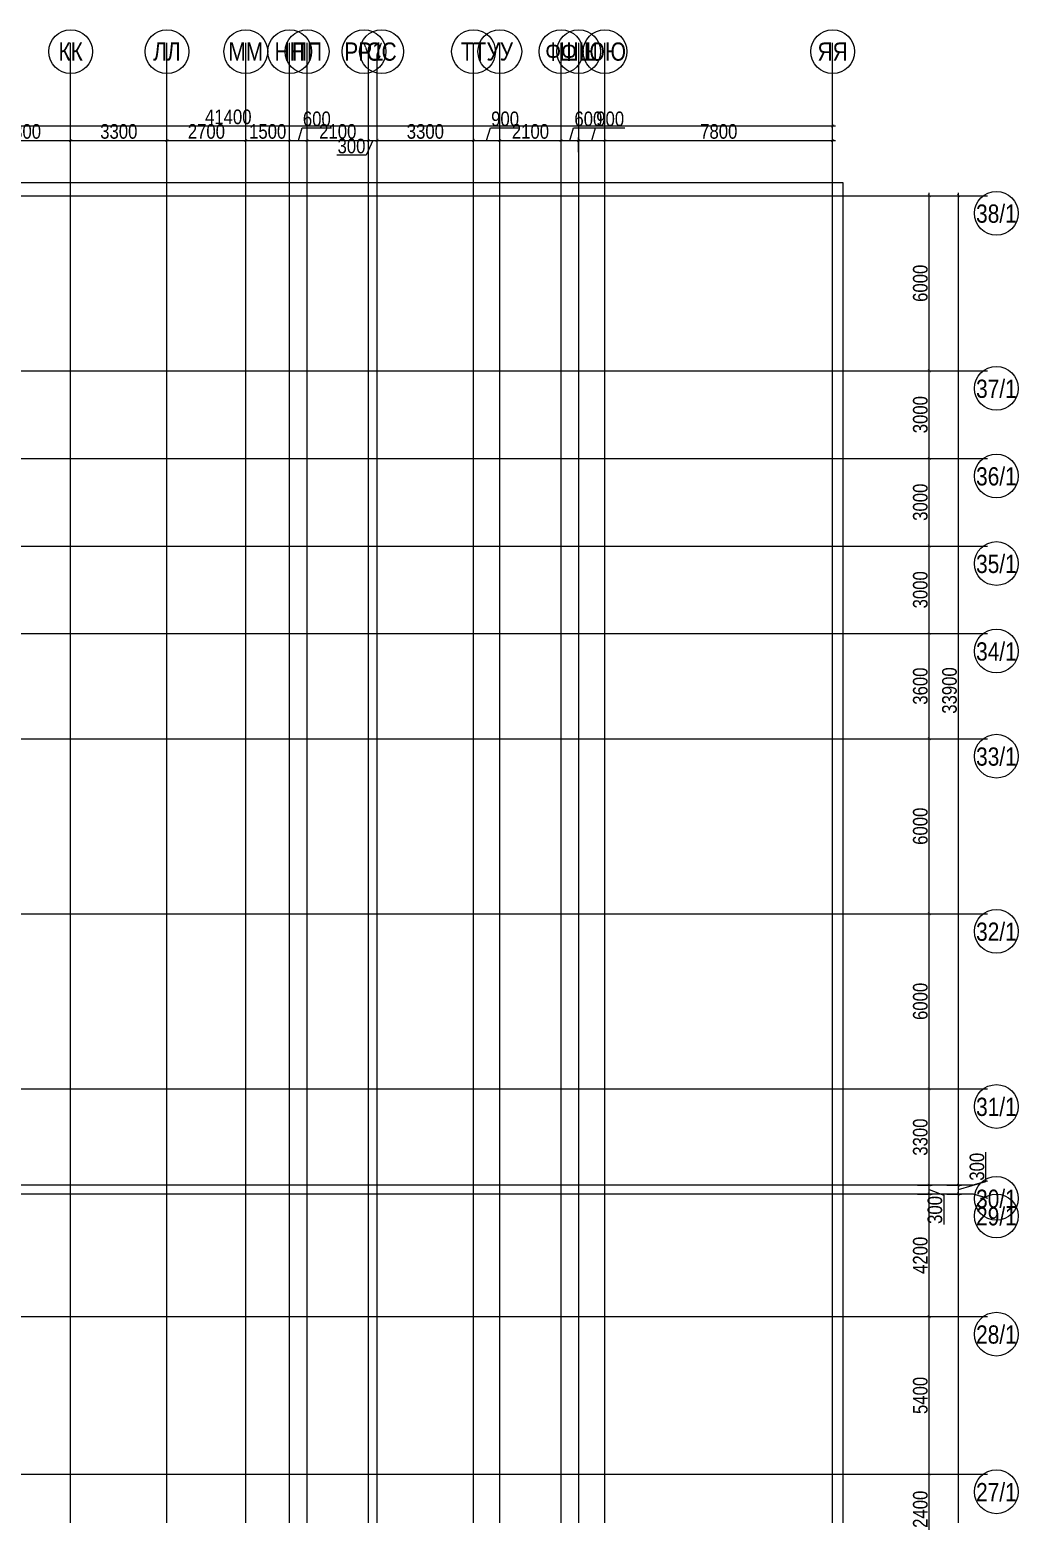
# Model space of a CAD drawing. Header units: millimetres. Extents: x 538266 to 1167394, y 114608 to 637157.
# Drawn here: x 1133532 to 1167394, y 586297 to 637157 of the extents above; entities that cross this region are included whole.
import ezdxf
from ezdxf.enums import TextEntityAlignment as Align

# ---------------------------------------------------------------- set-up
doc = ezdxf.new("R2010")
doc.units = ezdxf.units.MM
doc.linetypes.add('CENTER2', pattern=[28.575, 19.05, -3.175, 3.175, -3.175])
doc.linetypes.add('DASHED', pattern=[19.05, 12.7, -6.35])
doc.layers.get('Defpoints').update_dxf_attribs({"color": 140})
doc.layers.add('АР_Делит', color=120, linetype='Continuous', lineweight=0, plot=False)
doc.layers.add('РД_Оси_100', color=7, linetype='Continuous', lineweight=0, true_color=0x525252)
doc.layers.add('РД_Оси_размер', color=8, linetype='Continuous', lineweight=0)
doc.styles.add('style1', font='ARIALN.TTF')
doc.styles.add('ккк', font='isocpeur.ttf', dxfattribs={"width": 0.85, "oblique": 15})
doc.dimstyles.new('Dim100_ареал', dxfattribs={"dimscale": 100, "dimtxt": 2.5, "dimasz": 1, "dimexe": 1, "dimexo": 1, "dimgap": 0.5, "dimtad": 1, "dimzin": 12, "dimdsep": 46, "dimtxsty": 'style1', "dimblk": 'ARCHTICK', "dimcen": 1, "dimdle": 1, "dimclrd": 256, "dimclre": 256, "dimaunit": 1, "dimadec": 0, "dimazin": 3, "dimtfac": 1, "dimtmove": 1, "dimatfit": 3, "dimldrblk": 'OPEN30', "dimfxl": 4, "dimfxlon": 1, "dimtolj": 1, "dimtzin": 0, "dimlwd": 9, "dimlwe": 9, "dimarcsym": 0})

# ---------------------------------------------------------------- blocks, each defined once
blk = doc.blocks.new('A-iden')
at = {"linetype": 'Continuous', "lineweight": 5}
blk.add_circle((0, -4), 3, dxfattribs=at)
at = {"color": 0, "linetype": 'Continuous', "lineweight": 20, "style": 'ккк', "width": 0.85}
blk.add_attdef('ID', text='', height=8, dxfattribs=at).set_placement((0.31, -3.85), align=Align.MIDDLE_CENTER)
blk = doc.blocks.new('_ArchTick')
at = {"color": 0, "linetype": 'ByBlock', "const_width": 0.15}
blk.add_lwpolyline([(-0.5, -0.5), (0.5, 0.5)], dxfattribs=at)
blk = doc.blocks.new('*D994')
at = {"layer": 'Defpoints', "color": 0, "transparency": 16777216}
for p in [(116910, 90900), (117910, 90900), (116910, 88500)]:
    blk.add_point(p, dxfattribs=at)
at = {"layer": 'РД_Оси_размер', "lineweight": 9, "transparency": 16777216}
for p, q in [((117510, 90900), (118010, 90900)), ((117910, 88400), (117910, 91000)), ((117510, 88500), (118010, 88500))]:
    blk.add_line(p, q, dxfattribs=at)
at = {"layer": 'РД_Оси_размер', "lineweight": 9, "transparency": 16777216, "xscale": 100, "yscale": 100, "zscale": 100}
for p, rotation in [((117910, 90900), 90), ((117910, 88500), 270)]:
    blk.add_blockref('_ArchTick', p, dxfattribs=dict(at, rotation=rotation))
at = {"layer": 'РД_Оси_размер', "color": 0, "transparency": 16777216, "insert": (117605, 89700), "char_height": 500, "attachment_point": 5, "rotation": 90, "style": 'style1'}
blk.add_mtext('\\A1;2400', dxfattribs=at)
blk = doc.blocks.new('_Open30')
at = {"color": 0, "linetype": 'ByBlock', "lineweight": -2}
for p, q in [((-1, 0.27), (0, 0)), ((0, 0), (-1, -0.27)), ((0, 0), (-1, 0))]:
    blk.add_line(p, q, dxfattribs=at)
blk = doc.blocks.new('*D995')
at = {"layer": 'Defpoints', "color": 0, "transparency": 16777216}
for p in [(116910, 96300), (117910, 96300), (116910, 90900)]:
    blk.add_point(p, dxfattribs=at)
at = {"layer": 'РД_Оси_размер', "lineweight": 9, "transparency": 16777216}
for p, q in [((117510, 96300), (118010, 96300)), ((117910, 90800), (117910, 96400)), ((117510, 90900), (118010, 90900))]:
    blk.add_line(p, q, dxfattribs=at)
at = {"layer": 'РД_Оси_размер', "lineweight": 9, "transparency": 16777216, "xscale": 100, "yscale": 100, "zscale": 100}
for p, rotation in [((117910, 96300), 90), ((117910, 90900), 270)]:
    blk.add_blockref('_ArchTick', p, dxfattribs=dict(at, rotation=rotation))
at = {"layer": 'РД_Оси_размер', "color": 0, "transparency": 16777216, "insert": (117605, 93600), "char_height": 500, "attachment_point": 5, "rotation": 90, "style": 'style1'}
blk.add_mtext('\\A1;5400', dxfattribs=at)
blk = doc.blocks.new('*D996')
at = {"layer": 'Defpoints', "color": 0, "transparency": 16777216}
for p in [(116910, 100500), (117910, 100500), (116910, 96300)]:
    blk.add_point(p, dxfattribs=at)
at = {"layer": 'РД_Оси_размер', "lineweight": 9, "transparency": 16777216}
for p, q in [((117510, 100500), (118010, 100500)), ((117910, 96200), (117910, 100600)), ((117510, 96300), (118010, 96300))]:
    blk.add_line(p, q, dxfattribs=at)
at = {"layer": 'РД_Оси_размер', "lineweight": 9, "transparency": 16777216, "xscale": 100, "yscale": 100, "zscale": 100}
for p, rotation in [((117910, 100500), 90), ((117910, 96300), 270)]:
    blk.add_blockref('_ArchTick', p, dxfattribs=dict(at, rotation=rotation))
at = {"layer": 'РД_Оси_размер', "color": 0, "transparency": 16777216, "insert": (117605, 98400), "char_height": 500, "attachment_point": 5, "rotation": 90, "style": 'style1'}
blk.add_mtext('\\A1;4200', dxfattribs=at)
blk = doc.blocks.new('*D997')
at = {"layer": 'Defpoints', "color": 0, "transparency": 16777216}
for p in [(116910, 100800), (117910, 100800), (116910, 100500)]:
    blk.add_point(p, dxfattribs=at)
at = {"layer": 'РД_Оси_размер', "lineweight": 9, "transparency": 16777216}
for p, q in [((117510, 100800), (118010, 100800)), ((117910, 100400), (117910, 100900)), ((117510, 100500), (118010, 100500)), ((117910, 100650), (118410, 100458)), ((118410, 100458), (118410, 99453))]:
    blk.add_line(p, q, dxfattribs=at)
at = {"layer": 'РД_Оси_размер', "lineweight": 9, "transparency": 16777216, "xscale": 100, "yscale": 100, "zscale": 100}
for p, rotation in [((117910, 100800), 90), ((117910, 100500), 270)]:
    blk.add_blockref('_ArchTick', p, dxfattribs=dict(at, rotation=rotation))
at = {"layer": 'РД_Оси_размер', "color": 0, "transparency": 16777216, "insert": (118105, 99955), "char_height": 500, "attachment_point": 5, "rotation": 90, "style": 'style1'}
blk.add_mtext('\\A1;300', dxfattribs=at)
blk = doc.blocks.new('*D998')
at = {"layer": 'Defpoints', "color": 0, "transparency": 16777216}
for p in [(116910, 104100), (117910, 104100), (116910, 100800)]:
    blk.add_point(p, dxfattribs=at)
at = {"layer": 'РД_Оси_размер', "lineweight": 9, "transparency": 16777216}
for p, q in [((117510, 104100), (118010, 104100)), ((117910, 100700), (117910, 104200)), ((117510, 100800), (118010, 100800))]:
    blk.add_line(p, q, dxfattribs=at)
at = {"layer": 'РД_Оси_размер', "lineweight": 9, "transparency": 16777216, "xscale": 100, "yscale": 100, "zscale": 100}
for p, rotation in [((117910, 104100), 90), ((117910, 100800), 270)]:
    blk.add_blockref('_ArchTick', p, dxfattribs=dict(at, rotation=rotation))
at = {"layer": 'РД_Оси_размер', "color": 0, "transparency": 16777216, "insert": (117605, 102450), "char_height": 500, "attachment_point": 5, "rotation": 90, "style": 'style1'}
blk.add_mtext('\\A1;3300', dxfattribs=at)
blk = doc.blocks.new('*D999')
at = {"layer": 'Defpoints', "color": 0, "transparency": 16777216}
for p in [(116910, 110100), (117910, 110100), (116910, 104100)]:
    blk.add_point(p, dxfattribs=at)
at = {"layer": 'РД_Оси_размер', "lineweight": 9, "transparency": 16777216}
for p, q in [((117510, 110100), (118010, 110100)), ((117910, 104000), (117910, 110200)), ((117510, 104100), (118010, 104100))]:
    blk.add_line(p, q, dxfattribs=at)
at = {"layer": 'РД_Оси_размер', "lineweight": 9, "transparency": 16777216, "xscale": 100, "yscale": 100, "zscale": 100}
for p, rotation in [((117910, 110100), 90), ((117910, 104100), 270)]:
    blk.add_blockref('_ArchTick', p, dxfattribs=dict(at, rotation=rotation))
at = {"layer": 'РД_Оси_размер', "color": 0, "transparency": 16777216, "insert": (117605, 107100), "char_height": 500, "attachment_point": 5, "rotation": 90, "style": 'style1'}
blk.add_mtext('\\A1;6000', dxfattribs=at)
blk = doc.blocks.new('*D1000')
at = {"layer": 'Defpoints', "color": 0, "transparency": 16777216}
for p in [(116910, 116100), (117910, 116100), (116910, 110100)]:
    blk.add_point(p, dxfattribs=at)
at = {"layer": 'РД_Оси_размер', "lineweight": 9, "transparency": 16777216}
for p, q in [((117510, 116100), (118010, 116100)), ((117910, 110000), (117910, 116200)), ((117510, 110100), (118010, 110100))]:
    blk.add_line(p, q, dxfattribs=at)
at = {"layer": 'РД_Оси_размер', "lineweight": 9, "transparency": 16777216, "xscale": 100, "yscale": 100, "zscale": 100}
for p, rotation in [((117910, 116100), 90), ((117910, 110100), 270)]:
    blk.add_blockref('_ArchTick', p, dxfattribs=dict(at, rotation=rotation))
at = {"layer": 'РД_Оси_размер', "color": 0, "transparency": 16777216, "insert": (117605, 113100), "char_height": 500, "attachment_point": 5, "rotation": 90, "style": 'style1'}
blk.add_mtext('\\A1;6000', dxfattribs=at)
blk = doc.blocks.new('*D1001')
at = {"layer": 'Defpoints', "color": 0, "transparency": 16777216}
for p in [(116910, 119700), (117910, 119700), (116910, 116100)]:
    blk.add_point(p, dxfattribs=at)
at = {"layer": 'РД_Оси_размер', "lineweight": 9, "transparency": 16777216}
for p, q in [((117510, 119700), (118010, 119700)), ((117910, 116000), (117910, 119800)), ((117510, 116100), (118010, 116100))]:
    blk.add_line(p, q, dxfattribs=at)
at = {"layer": 'РД_Оси_размер', "lineweight": 9, "transparency": 16777216, "xscale": 100, "yscale": 100, "zscale": 100}
for p, rotation in [((117910, 119700), 90), ((117910, 116100), 270)]:
    blk.add_blockref('_ArchTick', p, dxfattribs=dict(at, rotation=rotation))
at = {"layer": 'РД_Оси_размер', "color": 0, "transparency": 16777216, "insert": (117605, 117900), "char_height": 500, "attachment_point": 5, "rotation": 90, "style": 'style1'}
blk.add_mtext('\\A1;3600', dxfattribs=at)
blk = doc.blocks.new('*D1002')
at = {"layer": 'Defpoints', "color": 0, "transparency": 16777216}
for p in [(116910, 122700), (117910, 122700), (116910, 119700)]:
    blk.add_point(p, dxfattribs=at)
at = {"layer": 'РД_Оси_размер', "lineweight": 9, "transparency": 16777216}
for p, q in [((117510, 122700), (118010, 122700)), ((117910, 119600), (117910, 122800)), ((117510, 119700), (118010, 119700))]:
    blk.add_line(p, q, dxfattribs=at)
at = {"layer": 'РД_Оси_размер', "lineweight": 9, "transparency": 16777216, "xscale": 100, "yscale": 100, "zscale": 100}
for p, rotation in [((117910, 122700), 90), ((117910, 119700), 270)]:
    blk.add_blockref('_ArchTick', p, dxfattribs=dict(at, rotation=rotation))
at = {"layer": 'РД_Оси_размер', "color": 0, "transparency": 16777216, "insert": (117605, 121200), "char_height": 500, "attachment_point": 5, "rotation": 90, "style": 'style1'}
blk.add_mtext('\\A1;3000', dxfattribs=at)
blk = doc.blocks.new('*D1003')
at = {"layer": 'Defpoints', "color": 0, "transparency": 16777216}
for p in [(116910, 125700), (117910, 125700), (116910, 122700)]:
    blk.add_point(p, dxfattribs=at)
at = {"layer": 'РД_Оси_размер', "lineweight": 9, "transparency": 16777216}
for p, q in [((117510, 125700), (118010, 125700)), ((117910, 122600), (117910, 125800)), ((117510, 122700), (118010, 122700))]:
    blk.add_line(p, q, dxfattribs=at)
at = {"layer": 'РД_Оси_размер', "lineweight": 9, "transparency": 16777216, "xscale": 100, "yscale": 100, "zscale": 100}
for p, rotation in [((117910, 125700), 90), ((117910, 122700), 270)]:
    blk.add_blockref('_ArchTick', p, dxfattribs=dict(at, rotation=rotation))
at = {"layer": 'РД_Оси_размер', "color": 0, "transparency": 16777216, "insert": (117605, 124200), "char_height": 500, "attachment_point": 5, "rotation": 90, "style": 'style1'}
blk.add_mtext('\\A1;3000', dxfattribs=at)
blk = doc.blocks.new('*D1004')
at = {"layer": 'Defpoints', "color": 0, "transparency": 16777216}
for p in [(116910, 128700), (117910, 128700), (116910, 125700)]:
    blk.add_point(p, dxfattribs=at)
at = {"layer": 'РД_Оси_размер', "lineweight": 9, "transparency": 16777216}
for p, q in [((117510, 128700), (118010, 128700)), ((117910, 125600), (117910, 128800)), ((117510, 125700), (118010, 125700))]:
    blk.add_line(p, q, dxfattribs=at)
at = {"layer": 'РД_Оси_размер', "lineweight": 9, "transparency": 16777216, "xscale": 100, "yscale": 100, "zscale": 100}
for p, rotation in [((117910, 128700), 90), ((117910, 125700), 270)]:
    blk.add_blockref('_ArchTick', p, dxfattribs=dict(at, rotation=rotation))
at = {"layer": 'РД_Оси_размер', "color": 0, "transparency": 16777216, "insert": (117605, 127200), "char_height": 500, "attachment_point": 5, "rotation": 90, "style": 'style1'}
blk.add_mtext('\\A1;3000', dxfattribs=at)
blk = doc.blocks.new('*D1005')
at = {"layer": 'Defpoints', "color": 0, "transparency": 16777216}
for p in [(116910, 134700), (117910, 134700), (116910, 128700)]:
    blk.add_point(p, dxfattribs=at)
at = {"layer": 'РД_Оси_размер', "lineweight": 9, "transparency": 16777216}
for p, q in [((117910, 128600), (117910, 134800)), ((117510, 134700), (118010, 134700)), ((117510, 128700), (118010, 128700))]:
    blk.add_line(p, q, dxfattribs=at)
at = {"layer": 'РД_Оси_размер', "lineweight": 9, "transparency": 16777216, "xscale": 100, "yscale": 100, "zscale": 100}
for p, rotation in [((117910, 134700), 90), ((117910, 128700), 270)]:
    blk.add_blockref('_ArchTick', p, dxfattribs=dict(at, rotation=rotation))
at = {"layer": 'РД_Оси_размер', "color": 0, "transparency": 16777216, "insert": (117605, 131700), "char_height": 500, "attachment_point": 5, "rotation": 90, "style": 'style1'}
blk.add_mtext('\\A1;6000', dxfattribs=at)
blk = doc.blocks.new('*D856')
at = {"layer": 'Defpoints', "color": 0, "transparency": 16777216}
for p in [(114955, 100500), (118910, 100500), (116910, 69300)]:
    blk.add_point(p, dxfattribs=at)
at = {"layer": 'РД_Оси_размер', "lineweight": 9, "transparency": 16777216}
for p, q in [((118510, 100500), (119010, 100500)), ((118910, 69200), (118910, 100600)), ((118510, 69300), (119010, 69300))]:
    blk.add_line(p, q, dxfattribs=at)
at = {"layer": 'РД_Оси_размер', "lineweight": 9, "transparency": 16777216, "xscale": 100, "yscale": 100, "zscale": 100}
for p, rotation in [((118910, 100500), 90), ((118910, 69300), 270)]:
    blk.add_blockref('_ArchTick', p, dxfattribs=dict(at, rotation=rotation))
at = {"layer": 'РД_Оси_размер', "color": 0, "transparency": 16777216, "insert": (118605, 84900), "char_height": 500, "attachment_point": 5, "rotation": 90, "style": 'style1'}
blk.add_mtext('\\A1;31200', dxfattribs=at)
blk = doc.blocks.new('*D857')
at = {"layer": 'Defpoints', "color": 0, "transparency": 16777216}
for p in [(116910, 100800), (118910, 100800), (114955, 100500)]:
    blk.add_point(p, dxfattribs=at)
at = {"layer": 'РД_Оси_размер', "lineweight": 9, "transparency": 16777216}
for p, q in [((119851, 100932), (119851, 101937)), ((118510, 100800), (119010, 100800)), ((118910, 100650), (119851, 100932)), ((118910, 100400), (118910, 100900)), ((118510, 100500), (119010, 100500))]:
    blk.add_line(p, q, dxfattribs=at)
at = {"layer": 'РД_Оси_размер', "lineweight": 9, "transparency": 16777216, "xscale": 100, "yscale": 100, "zscale": 100}
for p, rotation in [((118910, 100800), 90), ((118910, 100500), 270)]:
    blk.add_blockref('_ArchTick', p, dxfattribs=dict(at, rotation=rotation))
at = {"layer": 'РД_Оси_размер', "color": 0, "transparency": 16777216, "insert": (119546, 101435), "char_height": 500, "attachment_point": 5, "rotation": 90, "style": 'style1'}
blk.add_mtext('\\A1;300', dxfattribs=at)
blk = doc.blocks.new('*D1006')
at = {"layer": 'Defpoints', "color": 0, "transparency": 16777216}
for p in [(116910, 134700), (118910, 134700), (116910, 100800)]:
    blk.add_point(p, dxfattribs=at)
at = {"layer": 'РД_Оси_размер', "lineweight": 9, "transparency": 16777216}
for p, q in [((118910, 100700), (118910, 134800)), ((118510, 134700), (119010, 134700)), ((118510, 100800), (119010, 100800))]:
    blk.add_line(p, q, dxfattribs=at)
at = {"layer": 'РД_Оси_размер', "lineweight": 9, "transparency": 16777216, "xscale": 100, "yscale": 100, "zscale": 100}
for p, rotation in [((118910, 134700), 90), ((118910, 100800), 270)]:
    blk.add_blockref('_ArchTick', p, dxfattribs=dict(at, rotation=rotation))
at = {"layer": 'РД_Оси_размер', "color": 0, "transparency": 16777216, "insert": (118605, 117750), "char_height": 500, "attachment_point": 5, "rotation": 90, "style": 'style1'}
blk.add_mtext('\\A1;33900', dxfattribs=at)
blk = doc.blocks.new('*D1009')
at = {"layer": 'Defpoints', "color": 0, "transparency": 16777216}
for p in [(114600, 137095), (73200, 135095), (114600, 135095)]:
    blk.add_point(p, dxfattribs=at)
at = {"layer": 'РД_Оси_размер', "lineweight": 9, "transparency": 16777216}
for p, q in [((73100, 137095), (114700, 137095)), ((73200, 136695), (73200, 137195)), ((114600, 136695), (114600, 137195))]:
    blk.add_line(p, q, dxfattribs=at)
at = {"layer": 'РД_Оси_размер', "lineweight": 9, "transparency": 16777216, "xscale": 100, "yscale": 100, "zscale": 100, "rotation": 180}
blk.add_blockref('_ArchTick', (73200, 137095), dxfattribs=at)
at = {"layer": 'РД_Оси_размер', "lineweight": 9, "transparency": 16777216, "xscale": 100, "yscale": 100, "zscale": 100}
blk.add_blockref('_ArchTick', (114600, 137095), dxfattribs=at)
at = {"layer": 'РД_Оси_размер', "color": 0, "transparency": 16777216, "insert": (93900, 137400), "char_height": 500, "attachment_point": 5, "style": 'style1'}
blk.add_mtext('\\A1;41400', dxfattribs=at)
blk = doc.blocks.new('*D1043')
at = {"layer": 'Defpoints', "color": 0, "transparency": 16777216}
for p in [(88500, 136595), (85200, 135095), (88500, 135095)]:
    blk.add_point(p, dxfattribs=at)
at = {"layer": 'РД_Оси_размер', "lineweight": 9, "transparency": 16777216}
for p, q in [((85100, 136595), (88600, 136595)), ((85200, 136195), (85200, 136695)), ((88500, 136195), (88500, 136695))]:
    blk.add_line(p, q, dxfattribs=at)
at = {"layer": 'РД_Оси_размер', "lineweight": 9, "transparency": 16777216, "xscale": 100, "yscale": 100, "zscale": 100, "rotation": 180}
blk.add_blockref('_ArchTick', (85200, 136595), dxfattribs=at)
at = {"layer": 'РД_Оси_размер', "lineweight": 9, "transparency": 16777216, "xscale": 100, "yscale": 100, "zscale": 100}
blk.add_blockref('_ArchTick', (88500, 136595), dxfattribs=at)
at = {"layer": 'РД_Оси_размер', "color": 0, "transparency": 16777216, "insert": (86850, 136900), "char_height": 500, "attachment_point": 5, "style": 'style1'}
blk.add_mtext('\\A1;3300', dxfattribs=at)
blk = doc.blocks.new('*D1044')
at = {"layer": 'Defpoints', "color": 0, "transparency": 16777216}
for p in [(91800, 136595), (88500, 135095), (91800, 135095)]:
    blk.add_point(p, dxfattribs=at)
at = {"layer": 'РД_Оси_размер', "lineweight": 9, "transparency": 16777216}
for p, q in [((88400, 136595), (91900, 136595)), ((88500, 136195), (88500, 136695)), ((91800, 136195), (91800, 136695))]:
    blk.add_line(p, q, dxfattribs=at)
at = {"layer": 'РД_Оси_размер', "lineweight": 9, "transparency": 16777216, "xscale": 100, "yscale": 100, "zscale": 100, "rotation": 180}
blk.add_blockref('_ArchTick', (88500, 136595), dxfattribs=at)
at = {"layer": 'РД_Оси_размер', "lineweight": 9, "transparency": 16777216, "xscale": 100, "yscale": 100, "zscale": 100}
blk.add_blockref('_ArchTick', (91800, 136595), dxfattribs=at)
at = {"layer": 'РД_Оси_размер', "color": 0, "transparency": 16777216, "insert": (90150, 136900), "char_height": 500, "attachment_point": 5, "style": 'style1'}
blk.add_mtext('\\A1;3300', dxfattribs=at)
blk = doc.blocks.new('*D1045')
at = {"layer": 'Defpoints', "color": 0, "transparency": 16777216}
for p in [(94500, 136595), (91800, 135095), (94500, 135095)]:
    blk.add_point(p, dxfattribs=at)
at = {"layer": 'РД_Оси_размер', "lineweight": 9, "transparency": 16777216}
for p, q in [((91700, 136595), (94600, 136595)), ((91800, 136195), (91800, 136695)), ((94500, 136195), (94500, 136695))]:
    blk.add_line(p, q, dxfattribs=at)
at = {"layer": 'РД_Оси_размер', "lineweight": 9, "transparency": 16777216, "xscale": 100, "yscale": 100, "zscale": 100, "rotation": 180}
blk.add_blockref('_ArchTick', (91800, 136595), dxfattribs=at)
at = {"layer": 'РД_Оси_размер', "lineweight": 9, "transparency": 16777216, "xscale": 100, "yscale": 100, "zscale": 100}
blk.add_blockref('_ArchTick', (94500, 136595), dxfattribs=at)
at = {"layer": 'РД_Оси_размер', "color": 0, "transparency": 16777216, "insert": (93150, 136900), "char_height": 500, "attachment_point": 5, "style": 'style1'}
blk.add_mtext('\\A1;2700', dxfattribs=at)
blk = doc.blocks.new('*D1046')
at = {"layer": 'Defpoints', "color": 0, "transparency": 16777216}
for p in [(96000, 136595), (94500, 135095), (96000, 135095)]:
    blk.add_point(p, dxfattribs=at)
at = {"layer": 'РД_Оси_размер', "lineweight": 9, "transparency": 16777216}
for p, q in [((94400, 136595), (96100, 136595)), ((94500, 136195), (94500, 136695)), ((96000, 136195), (96000, 136695))]:
    blk.add_line(p, q, dxfattribs=at)
at = {"layer": 'РД_Оси_размер', "lineweight": 9, "transparency": 16777216, "xscale": 100, "yscale": 100, "zscale": 100, "rotation": 180}
blk.add_blockref('_ArchTick', (94500, 136595), dxfattribs=at)
at = {"layer": 'РД_Оси_размер', "lineweight": 9, "transparency": 16777216, "xscale": 100, "yscale": 100, "zscale": 100}
blk.add_blockref('_ArchTick', (96000, 136595), dxfattribs=at)
at = {"layer": 'РД_Оси_размер', "color": 0, "transparency": 16777216, "insert": (95250, 136900), "char_height": 500, "attachment_point": 5, "style": 'style1'}
blk.add_mtext('\\A1;1500', dxfattribs=at)
blk = doc.blocks.new('*D1047')
at = {"layer": 'Defpoints', "color": 0, "transparency": 16777216}
for p in [(96600, 136595), (96000, 135095), (96600, 135095)]:
    blk.add_point(p, dxfattribs=at)
at = {"layer": 'РД_Оси_размер', "lineweight": 9, "transparency": 16777216}
for p, q in [((96300, 136595), (96429, 137025)), ((96429, 137025), (97436, 137025)), ((95900, 136595), (96700, 136595)), ((96000, 136195), (96000, 136695)), ((96600, 136195), (96600, 136695))]:
    blk.add_line(p, q, dxfattribs=at)
at = {"layer": 'РД_Оси_размер', "lineweight": 9, "transparency": 16777216, "xscale": 100, "yscale": 100, "zscale": 100, "rotation": 180}
blk.add_blockref('_ArchTick', (96000, 136595), dxfattribs=at)
at = {"layer": 'РД_Оси_размер', "lineweight": 9, "transparency": 16777216, "xscale": 100, "yscale": 100, "zscale": 100}
blk.add_blockref('_ArchTick', (96600, 136595), dxfattribs=at)
at = {"layer": 'РД_Оси_размер', "color": 0, "transparency": 16777216, "insert": (96933, 137331), "char_height": 500, "attachment_point": 5, "style": 'style1'}
blk.add_mtext('\\A1;600', dxfattribs=at)
blk = doc.blocks.new('*D1048')
at = {"layer": 'Defpoints', "color": 0, "transparency": 16777216}
for p in [(98700, 136595), (96600, 135095), (98700, 135095)]:
    blk.add_point(p, dxfattribs=at)
at = {"layer": 'РД_Оси_размер', "lineweight": 9, "transparency": 16777216}
for p, q in [((96500, 136595), (98800, 136595)), ((96600, 136195), (96600, 136695)), ((98700, 136195), (98700, 136695))]:
    blk.add_line(p, q, dxfattribs=at)
at = {"layer": 'РД_Оси_размер', "lineweight": 9, "transparency": 16777216, "xscale": 100, "yscale": 100, "zscale": 100, "rotation": 180}
blk.add_blockref('_ArchTick', (96600, 136595), dxfattribs=at)
at = {"layer": 'РД_Оси_размер', "lineweight": 9, "transparency": 16777216, "xscale": 100, "yscale": 100, "zscale": 100}
blk.add_blockref('_ArchTick', (98700, 136595), dxfattribs=at)
at = {"layer": 'РД_Оси_размер', "color": 0, "transparency": 16777216, "insert": (97650, 136900), "char_height": 500, "attachment_point": 5, "style": 'style1'}
blk.add_mtext('\\A1;2100', dxfattribs=at)
blk = doc.blocks.new('*D1049')
at = {"layer": 'Defpoints', "color": 0, "transparency": 16777216}
for p in [(99000, 136595), (98700, 135095), (99000, 135095)]:
    blk.add_point(p, dxfattribs=at)
at = {"layer": 'РД_Оси_размер', "lineweight": 9, "transparency": 16777216}
for p, q in [((98600, 136595), (99100, 136595)), ((98850, 136595), (98622, 136095)), ((98700, 136195), (98700, 136695)), ((99000, 136195), (99000, 136695)), ((98622, 136095), (97618, 136095))]:
    blk.add_line(p, q, dxfattribs=at)
at = {"layer": 'РД_Оси_размер', "lineweight": 9, "transparency": 16777216, "xscale": 100, "yscale": 100, "zscale": 100, "rotation": 180}
blk.add_blockref('_ArchTick', (98700, 136595), dxfattribs=at)
at = {"layer": 'РД_Оси_размер', "lineweight": 9, "transparency": 16777216, "xscale": 100, "yscale": 100, "zscale": 100}
blk.add_blockref('_ArchTick', (99000, 136595), dxfattribs=at)
at = {"layer": 'РД_Оси_размер', "color": 0, "transparency": 16777216, "insert": (98120, 136400), "char_height": 500, "attachment_point": 5, "style": 'style1'}
blk.add_mtext('\\A1;300', dxfattribs=at)
blk = doc.blocks.new('*D1050')
at = {"layer": 'Defpoints', "color": 0, "transparency": 16777216}
for p in [(102300, 136595), (99000, 135095), (102300, 135095)]:
    blk.add_point(p, dxfattribs=at)
at = {"layer": 'РД_Оси_размер', "lineweight": 9, "transparency": 16777216}
for p, q in [((98900, 136595), (102400, 136595)), ((99000, 136195), (99000, 136695)), ((102300, 136195), (102300, 136695))]:
    blk.add_line(p, q, dxfattribs=at)
at = {"layer": 'РД_Оси_размер', "lineweight": 9, "transparency": 16777216, "xscale": 100, "yscale": 100, "zscale": 100, "rotation": 180}
blk.add_blockref('_ArchTick', (99000, 136595), dxfattribs=at)
at = {"layer": 'РД_Оси_размер', "lineweight": 9, "transparency": 16777216, "xscale": 100, "yscale": 100, "zscale": 100}
blk.add_blockref('_ArchTick', (102300, 136595), dxfattribs=at)
at = {"layer": 'РД_Оси_размер', "color": 0, "transparency": 16777216, "insert": (100650, 136900), "char_height": 500, "attachment_point": 5, "style": 'style1'}
blk.add_mtext('\\A1;3300', dxfattribs=at)
blk = doc.blocks.new('*D1051')
at = {"layer": 'Defpoints', "color": 0, "transparency": 16777216}
for p in [(103200, 136595), (102300, 135095), (103200, 135095)]:
    blk.add_point(p, dxfattribs=at)
at = {"layer": 'РД_Оси_размер', "lineweight": 9, "transparency": 16777216}
for p, q in [((102750, 136595), (102879, 137025)), ((102879, 137025), (103884, 137025)), ((102200, 136595), (103300, 136595)), ((102300, 136195), (102300, 136695)), ((103200, 136195), (103200, 136695))]:
    blk.add_line(p, q, dxfattribs=at)
at = {"layer": 'РД_Оси_размер', "lineweight": 9, "transparency": 16777216, "xscale": 100, "yscale": 100, "zscale": 100, "rotation": 180}
blk.add_blockref('_ArchTick', (102300, 136595), dxfattribs=at)
at = {"layer": 'РД_Оси_размер', "lineweight": 9, "transparency": 16777216, "xscale": 100, "yscale": 100, "zscale": 100}
blk.add_blockref('_ArchTick', (103200, 136595), dxfattribs=at)
at = {"layer": 'РД_Оси_размер', "color": 0, "transparency": 16777216, "insert": (103381, 137331), "char_height": 500, "attachment_point": 5, "style": 'style1'}
blk.add_mtext('\\A1;900', dxfattribs=at)
blk = doc.blocks.new('*D1052')
at = {"layer": 'Defpoints', "color": 0, "transparency": 16777216}
for p in [(105300, 136595), (103200, 135095), (105300, 135095)]:
    blk.add_point(p, dxfattribs=at)
at = {"layer": 'РД_Оси_размер', "lineweight": 9, "transparency": 16777216}
for p, q in [((103100, 136595), (105400, 136595)), ((103200, 136195), (103200, 136695)), ((105300, 136195), (105300, 136695))]:
    blk.add_line(p, q, dxfattribs=at)
at = {"layer": 'РД_Оси_размер', "lineweight": 9, "transparency": 16777216, "xscale": 100, "yscale": 100, "zscale": 100, "rotation": 180}
blk.add_blockref('_ArchTick', (103200, 136595), dxfattribs=at)
at = {"layer": 'РД_Оси_размер', "lineweight": 9, "transparency": 16777216, "xscale": 100, "yscale": 100, "zscale": 100}
blk.add_blockref('_ArchTick', (105300, 136595), dxfattribs=at)
at = {"layer": 'РД_Оси_размер', "color": 0, "transparency": 16777216, "insert": (104250, 136900), "char_height": 500, "attachment_point": 5, "style": 'style1'}
blk.add_mtext('\\A1;2100', dxfattribs=at)
blk = doc.blocks.new('*D1053')
at = {"layer": 'Defpoints', "color": 0, "transparency": 16777216}
for p in [(105900, 136595), (105300, 135095), (105900, 135095)]:
    blk.add_point(p, dxfattribs=at)
at = {"layer": 'РД_Оси_размер', "lineweight": 9, "transparency": 16777216}
for p, q in [((105600, 136595), (105729, 137025)), ((105729, 137025), (106736, 137025)), ((105200, 136595), (106000, 136595)), ((105300, 136195), (105300, 136695)), ((105900, 136195), (105900, 136695))]:
    blk.add_line(p, q, dxfattribs=at)
at = {"layer": 'РД_Оси_размер', "lineweight": 9, "transparency": 16777216, "xscale": 100, "yscale": 100, "zscale": 100, "rotation": 180}
blk.add_blockref('_ArchTick', (105300, 136595), dxfattribs=at)
at = {"layer": 'РД_Оси_размер', "lineweight": 9, "transparency": 16777216, "xscale": 100, "yscale": 100, "zscale": 100}
blk.add_blockref('_ArchTick', (105900, 136595), dxfattribs=at)
at = {"layer": 'РД_Оси_размер', "color": 0, "transparency": 16777216, "insert": (106233, 137331), "char_height": 500, "attachment_point": 5, "style": 'style1'}
blk.add_mtext('\\A1;600', dxfattribs=at)
blk = doc.blocks.new('*D1054')
at = {"layer": 'Defpoints', "color": 0, "transparency": 16777216}
for p in [(106800, 136595), (105900, 135095), (106800, 135095)]:
    blk.add_point(p, dxfattribs=at)
at = {"layer": 'РД_Оси_размер', "lineweight": 9, "transparency": 16777216}
for p, q in [((106350, 136595), (106479, 137025)), ((106479, 137025), (107484, 137025)), ((105800, 136595), (106900, 136595)), ((105900, 136195), (105900, 136695)), ((106800, 136195), (106800, 136695))]:
    blk.add_line(p, q, dxfattribs=at)
at = {"layer": 'РД_Оси_размер', "lineweight": 9, "transparency": 16777216, "xscale": 100, "yscale": 100, "zscale": 100, "rotation": 180}
blk.add_blockref('_ArchTick', (105900, 136595), dxfattribs=at)
at = {"layer": 'РД_Оси_размер', "lineweight": 9, "transparency": 16777216, "xscale": 100, "yscale": 100, "zscale": 100}
blk.add_blockref('_ArchTick', (106800, 136595), dxfattribs=at)
at = {"layer": 'РД_Оси_размер', "color": 0, "transparency": 16777216, "insert": (106981, 137331), "char_height": 500, "attachment_point": 5, "style": 'style1'}
blk.add_mtext('\\A1;900', dxfattribs=at)
blk = doc.blocks.new('*D1055')
at = {"layer": 'Defpoints', "color": 0, "transparency": 16777216}
for p in [(114600, 136595), (106800, 135095), (114600, 135095)]:
    blk.add_point(p, dxfattribs=at)
at = {"layer": 'РД_Оси_размер', "lineweight": 9, "transparency": 16777216}
for p, q in [((106700, 136595), (114700, 136595)), ((106800, 136195), (106800, 136695)), ((114600, 136195), (114600, 136695))]:
    blk.add_line(p, q, dxfattribs=at)
at = {"layer": 'РД_Оси_размер', "lineweight": 9, "transparency": 16777216, "xscale": 100, "yscale": 100, "zscale": 100, "rotation": 180}
blk.add_blockref('_ArchTick', (106800, 136595), dxfattribs=at)
at = {"layer": 'РД_Оси_размер', "lineweight": 9, "transparency": 16777216, "xscale": 100, "yscale": 100, "zscale": 100}
blk.add_blockref('_ArchTick', (114600, 136595), dxfattribs=at)
at = {"layer": 'РД_Оси_размер', "color": 0, "transparency": 16777216, "insert": (110700, 136900), "char_height": 500, "attachment_point": 5, "style": 'style1'}
blk.add_mtext('\\A1;7800', dxfattribs=at)
blk = doc.blocks.new('СОШ_2200_АР_ОСИ_М100_28.05.24')
at = {"layer": 'АР_Делит', "color": 251, "linetype": 'DASHED', "true_color": 0x636466}
blk.add_lwpolyline([(-355, 13145), (-355, 100855), (37145, 100855), (37145, 129155), (72745, 129155), (72745, 135155), (114955, 135155), (114955, -355)], dxfattribs=at)
at = {"layer": 'РД_Оси_100', "color": 251, "linetype": 'CENTER2', "true_color": 0x636466}
for p, q in [((88500, -6155), (88500, 139938.679)), ((91800, -6155), (91800, 139938.679)), ((94500, -6155), (94500, 139938.679)), ((96000, -6155), (96000, 139938.679)), ((102300, -6155), (102300, 139938.679)), ((114600, -6155), (114600, 139938.679)), ((-5954.958, 134700), (119910, 134700)), ((-5954.958, 128700), (119910, 128700)), ((-5954.958, 125700), (119910, 125700)), ((-5954.958, 122700), (119910, 122700)), ((-5954.958, 119700), (119910, 119700)), ((-5954.958, 116100), (119910, 116100)), ((35037.55, 116100), (119910, 116100)), ((-5954.958, 110100), (119910, 110100)), ((35037.55, 110100), (119910, 110100)), ((-5954.958, 104100), (119910, 104100)), ((-5954.958, 96300), (119910, 96300)), ((-5954.958, 90900), (119910, 90900))]:
    blk.add_line(p, q, dxfattribs=at)
for points in [[(96600, -6155), (96600, 139938.679)], [(98700, -6194.98), (98700, 139538.679), (98550, 139938.679)], [(99000, -6195.83), (99000, 139538.679), (99150, 139938.679)], [(103200, -6155), (103200, 139938.679)], [(105300, -6155), (105300, 139938.679)], [(105900, 139938.679), (105900, -6155)], [(106800, -6155), (106800, 139938.679)], [(119910, 100950), (119410, 100800), (-5454.958, 100800), (-5954.958, 100950)], [(119910, 100350), (119410, 100500), (-5454.958, 100500), (-5954.958, 100350)]]:
    blk.add_lwpolyline(points, dxfattribs=at)
at = {"layer": 'РД_Оси_100', "color": 251, "true_color": 0x636466}
ref = blk.add_blockref('A-iden', (88500, 140638.679), dxfattribs=dict(at, xscale=250, yscale=250, zscale=250))
ref.add_attrib('ID', 'КК', dxfattribs={"layer": '0', "linetype": 'Continuous', "height": 625, "style": 'style1'}).set_placement((88500, 139638.679), align=Align.MIDDLE)
ref = blk.add_blockref('A-iden', (91800, 140638.679), dxfattribs=dict(at, xscale=250, yscale=250, zscale=250))
ref.add_attrib('ID', 'ЛЛ', dxfattribs={"layer": '0', "linetype": 'Continuous', "height": 625, "style": 'style1'}).set_placement((91800, 139638.679), align=Align.MIDDLE)
ref = blk.add_blockref('A-iden', (94500, 140638.679), dxfattribs=dict(at, xscale=250, yscale=250, zscale=250))
ref.add_attrib('ID', 'ММ', dxfattribs={"layer": '0', "linetype": 'Continuous', "height": 625, "style": 'style1'}).set_placement((94500, 139638.679), align=Align.MIDDLE)
ref = blk.add_blockref('A-iden', (96000, 140638.679), dxfattribs=dict(at, xscale=250, yscale=250, zscale=250))
ref.add_attrib('ID', 'НН', dxfattribs={"layer": '0', "linetype": 'Continuous', "height": 625, "style": 'style1'}).set_placement((96000, 139638.679), align=Align.MIDDLE)
ref = blk.add_blockref('A-iden', (96600, 140638.679), dxfattribs=dict(at, xscale=250, yscale=250, zscale=250))
ref.add_attrib('ID', 'ПП', dxfattribs={"layer": '0', "linetype": 'Continuous', "height": 625, "style": 'style1'}).set_placement((96600, 139638.679), align=Align.MIDDLE)
ref = blk.add_blockref('A-iden', (98550, 140638.679), dxfattribs=dict(at, xscale=250, yscale=250, zscale=250))
ref.add_attrib('ID', 'РР1', dxfattribs={"layer": '0', "linetype": 'Continuous', "height": 625, "style": 'style1'}).set_placement((98550, 139638.679), align=Align.MIDDLE)
ref = blk.add_blockref('A-iden', (99150, 140638.679), dxfattribs=dict(at, xscale=250, yscale=250, zscale=250))
ref.add_attrib('ID', 'СС', dxfattribs={"layer": '0', "linetype": 'Continuous', "height": 625, "style": 'style1'}).set_placement((99150, 139638.679), align=Align.MIDDLE)
ref = blk.add_blockref('A-iden', (102300, 140638.679), dxfattribs=dict(at, xscale=250, yscale=250, zscale=250))
ref.add_attrib('ID', 'ТТ', dxfattribs={"layer": '0', "linetype": 'Continuous', "height": 625, "style": 'style1'}).set_placement((102300, 139638.679), align=Align.MIDDLE)
ref = blk.add_blockref('A-iden', (103200, 140638.679), dxfattribs=dict(at, xscale=250, yscale=250, zscale=250))
ref.add_attrib('ID', 'УУ', dxfattribs={"layer": '0', "linetype": 'Continuous', "height": 625, "style": 'style1'}).set_placement((103200, 139638.679), align=Align.MIDDLE)
ref = blk.add_blockref('A-iden', (105300, 140638.679), dxfattribs=dict(at, xscale=250, yscale=250, zscale=250))
ref.add_attrib('ID', 'ФФ', dxfattribs={"layer": '0', "linetype": 'Continuous', "height": 625, "style": 'style1'}).set_placement((105300, 139638.679), align=Align.MIDDLE)
ref = blk.add_blockref('A-iden', (105900, 140638.679), dxfattribs=dict(at, xscale=250, yscale=250, zscale=250))
ref.add_attrib('ID', 'ШШ', dxfattribs={"layer": '0', "linetype": 'Continuous', "height": 625, "style": 'style1'}).set_placement((105900, 139638.679), align=Align.MIDDLE)
ref = blk.add_blockref('A-iden', (106800, 140638.679), dxfattribs=dict(at, xscale=250, yscale=250, zscale=250))
ref.add_attrib('ID', 'ЮЮ', dxfattribs={"layer": '0', "linetype": 'Continuous', "height": 625, "style": 'style1'}).set_placement((106800, 139638.679), align=Align.MIDDLE)
ref = blk.add_blockref('A-iden', (114600, 140638.679), dxfattribs=dict(at, xscale=250, yscale=250, zscale=250))
ref.add_attrib('ID', 'ЯЯ', dxfattribs={"layer": '0', "linetype": 'Continuous', "height": 625, "style": 'style1'}).set_placement((114600, 139638.679), align=Align.MIDDLE)
ref = blk.add_blockref('A-iden', (120210, 135100), dxfattribs=dict(at, xscale=250, yscale=250, zscale=250))
ref.add_attrib('ID', '38/1', dxfattribs={"layer": '0', "linetype": 'Continuous', "height": 625, "style": 'style1'}).set_placement((120210, 134100), align=Align.MIDDLE)
ref = blk.add_blockref('A-iden', (120210, 129100), dxfattribs=dict(at, xscale=250, yscale=250, zscale=250))
ref.add_attrib('ID', '37/1', dxfattribs={"layer": '0', "linetype": 'Continuous', "height": 625, "style": 'style1'}).set_placement((120210, 128100), align=Align.MIDDLE)
ref = blk.add_blockref('A-iden', (120210, 126100), dxfattribs=dict(at, xscale=250, yscale=250, zscale=250))
ref.add_attrib('ID', '36/1', dxfattribs={"layer": '0', "linetype": 'Continuous', "height": 625, "style": 'style1'}).set_placement((120210, 125100), align=Align.MIDDLE)
ref = blk.add_blockref('A-iden', (120210, 123100), dxfattribs=dict(at, xscale=250, yscale=250, zscale=250))
ref.add_attrib('ID', '35/1', dxfattribs={"layer": '0', "linetype": 'Continuous', "height": 625, "style": 'style1'}).set_placement((120210, 122100), align=Align.MIDDLE)
ref = blk.add_blockref('A-iden', (120210, 120100), dxfattribs=dict(at, xscale=250, yscale=250, zscale=250))
ref.add_attrib('ID', '34/1', dxfattribs={"layer": '0', "linetype": 'Continuous', "height": 625, "style": 'style1'}).set_placement((120210, 119100), align=Align.MIDDLE)
ref = blk.add_blockref('A-iden', (120210, 116500), dxfattribs=dict(at, xscale=250, yscale=250, zscale=250))
ref.add_attrib('ID', '33/1', dxfattribs={"layer": '0', "linetype": 'Continuous', "height": 625, "style": 'style1'}).set_placement((120210, 115500), align=Align.MIDDLE)
ref = blk.add_blockref('A-iden', (120210, 110500), dxfattribs=dict(at, xscale=250, yscale=250, zscale=250))
ref.add_attrib('ID', '32/1', dxfattribs={"layer": '0', "linetype": 'Continuous', "height": 625, "style": 'style1'}).set_placement((120210, 109500), align=Align.MIDDLE)
ref = blk.add_blockref('A-iden', (120210, 104500), dxfattribs=dict(at, xscale=250, yscale=250, zscale=250))
ref.add_attrib('ID', '31/1', dxfattribs={"layer": '0', "linetype": 'Continuous', "height": 625, "style": 'style1'}).set_placement((120210, 103500), align=Align.MIDDLE)
ref = blk.add_blockref('A-iden', (120210, 101350), dxfattribs=dict(at, xscale=250, yscale=250, zscale=250))
ref.add_attrib('ID', '30/1', dxfattribs={"layer": '0', "linetype": 'Continuous', "height": 625, "style": 'style1'}).set_placement((120210, 100350), align=Align.MIDDLE)
ref = blk.add_blockref('A-iden', (120210, 100750), dxfattribs=dict(at, xscale=250, yscale=250, zscale=250))
ref.add_attrib('ID', '29/1', dxfattribs={"layer": '0', "linetype": 'Continuous', "height": 625, "style": 'style1'}).set_placement((120210, 99750), align=Align.MIDDLE)
ref = blk.add_blockref('A-iden', (120210, 96700), dxfattribs=dict(at, xscale=250, yscale=250, zscale=250))
ref.add_attrib('ID', '28/1', dxfattribs={"layer": '0', "linetype": 'Continuous', "height": 625, "style": 'style1'}).set_placement((120210, 95700), align=Align.MIDDLE)
ref = blk.add_blockref('A-iden', (120210, 91300), dxfattribs=dict(at, xscale=250, yscale=250, zscale=250))
ref.add_attrib('ID', '27/1', dxfattribs={"layer": '0', "linetype": 'Continuous', "height": 625, "style": 'style1'}).set_placement((120210, 90300), align=Align.MIDDLE)
at = {"layer": 'РД_Оси_размер', "color": 251, "true_color": 0x636466}
for base, p1, p2, picture, middle in [((114600, 137095.086), (73200, 135095.086), (114600, 135095.086), '*D1009', (93900, 137400.372)), ((96600, 136595.086), (96000, 135095.086), (96600, 135095.086), '*D1047', (96479.086, 137330.659)), ((103200, 136595.086), (102300, 135095.086), (103200, 135095.086), '*D1051', (102929.086, 137330.659)), ((105900, 136595.086), (105300, 135095.086), (105900, 135095.086), '*D1053', (105779.086, 137330.659)), ((106800, 136595.086), (105900, 135095.086), (106800, 135095.086), '*D1054', (106529.086, 137330.659)), ((88500, 136595.086), (85200, 135095.086), (88500, 135095.086), '*D1043', (86850, 136900.372)), ((91800, 136595.086), (88500, 135095.086), (91800, 135095.086), '*D1044', (90150, 136900.372)), ((94500, 136595.086), (91800, 135095.086), (94500, 135095.086), '*D1045', (93150, 136900.372)), ((96000, 136595.086), (94500, 135095.086), (96000, 135095.086), '*D1046', (95250, 136900.372)), ((98700, 136595.086), (96600, 135095.086), (98700, 135095.086), '*D1048', (97650, 136900.372)), ((102300, 136595.086), (99000, 135095.086), (102300, 135095.086), '*D1050', (100650, 136900.372)), ((105300, 136595.086), (103200, 135095.086), (105300, 135095.086), '*D1052', (104250, 136900.372)), ((114600, 136595.086), (106800, 135095.086), (114600, 135095.086), '*D1055', (110700, 136900.372))]:
    dim = blk.add_linear_dim(base=base, p1=p1, p2=p2, dimstyle='Dim100_ареал', override={"dimtxt": 5}, dxfattribs=at)
    dim.commit()
    dim.dimension.update_dxf_attribs({"geometry": picture, "text_midpoint": middle})
dim = blk.add_linear_dim(base=(99000, 136595.086), p1=(98700, 135095.086), p2=(99000, 135095.086), dimstyle='Dim100_ареал', override={"dimtxt": 5}, dxfattribs=at)
dim.commit()
dim.dimension.update_dxf_attribs({"geometry": '*D1049', "text_midpoint": (98572.453, 136095.086), "dimtype": 160})
for base, p1, p2, picture, middle in [((117910, 134700), (116910, 128700), (116910, 134700), '*D1005', (117604.714, 131700)), ((118910, 134700), (116910, 100800), (116910, 134700), '*D1006', (118604.714, 117750)), ((117910, 128700), (116910, 125700), (116910, 128700), '*D1004', (117604.714, 127200)), ((117910, 125700), (116910, 122700), (116910, 125700), '*D1003', (117604.714, 124200)), ((117910, 122700), (116910, 119700), (116910, 122700), '*D1002', (117604.714, 121200)), ((117910, 119700), (116910, 116100), (116910, 119700), '*D1001', (117604.714, 117900)), ((117910, 116100), (116910, 110100), (116910, 116100), '*D1000', (117604.714, 113100)), ((117910, 110100), (116910, 104100), (116910, 110100), '*D999', (117604.714, 107100)), ((117910, 104100), (116910, 100800), (116910, 104100), '*D998', (117604.714, 102450)), ((118910, 100800), (114955, 100500), (116910, 100800), '*D857', (119545.573, 100982.258)), ((118910, 100500), (116910, 69300), (114955, 100500), '*D856', (118604.714, 84900)), ((117910, 100500), (116910, 96300), (116910, 100500), '*D996', (117604.714, 98400)), ((117910, 96300), (116910, 90900), (116910, 96300), '*D995', (117604.714, 93600)), ((117910, 90900), (116910, 88500), (116910, 90900), '*D994', (117604.714, 89700))]:
    dim = blk.add_linear_dim(base=base, p1=p1, p2=p2, angle=90, dimstyle='Dim100_ареал', override={"dimtxt": 5}, dxfattribs=at)
    dim.commit()
    dim.dimension.update_dxf_attribs({"geometry": picture, "text_midpoint": middle})
dim = blk.add_linear_dim(base=(117910, 100800), p1=(116910, 100500), p2=(116910, 100800), angle=90, dimstyle='Dim100_ареал', override={"dimtxt": 5}, dxfattribs=at)
dim.commit()
dim.dimension.update_dxf_attribs({"geometry": '*D997', "text_midpoint": (118410, 100407.707), "dimtype": 160})

msp = doc.modelspace()

# ---------------------------------------------------------------- block references
at = {"layer": 'РД_Оси_100', "lineweight": 25}
msp.add_blockref('СОШ_2200_АР_ОСИ_М100_28.05.24', (1046434, 496769), dxfattribs=at)

doc.saveas('drawing.dxf')
